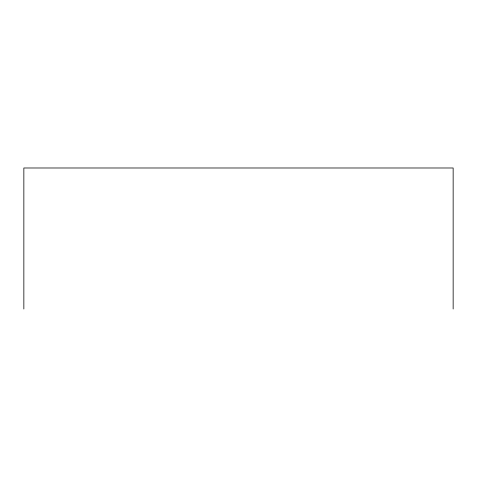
<?xml version="1.0" encoding="UTF-8"?>
<svg xmlns="http://www.w3.org/2000/svg" width="477" height="477" viewBox="0 0 477 477"><rect width="100%" height="100%" fill="white"/><g stroke="black" fill="none" stroke-linecap="round" stroke-linejoin="round"><path stroke-width="0.72" d="M453.15 309.013L453.15 167.987L23.85 167.987L23.85 309.013"/></g></svg>
